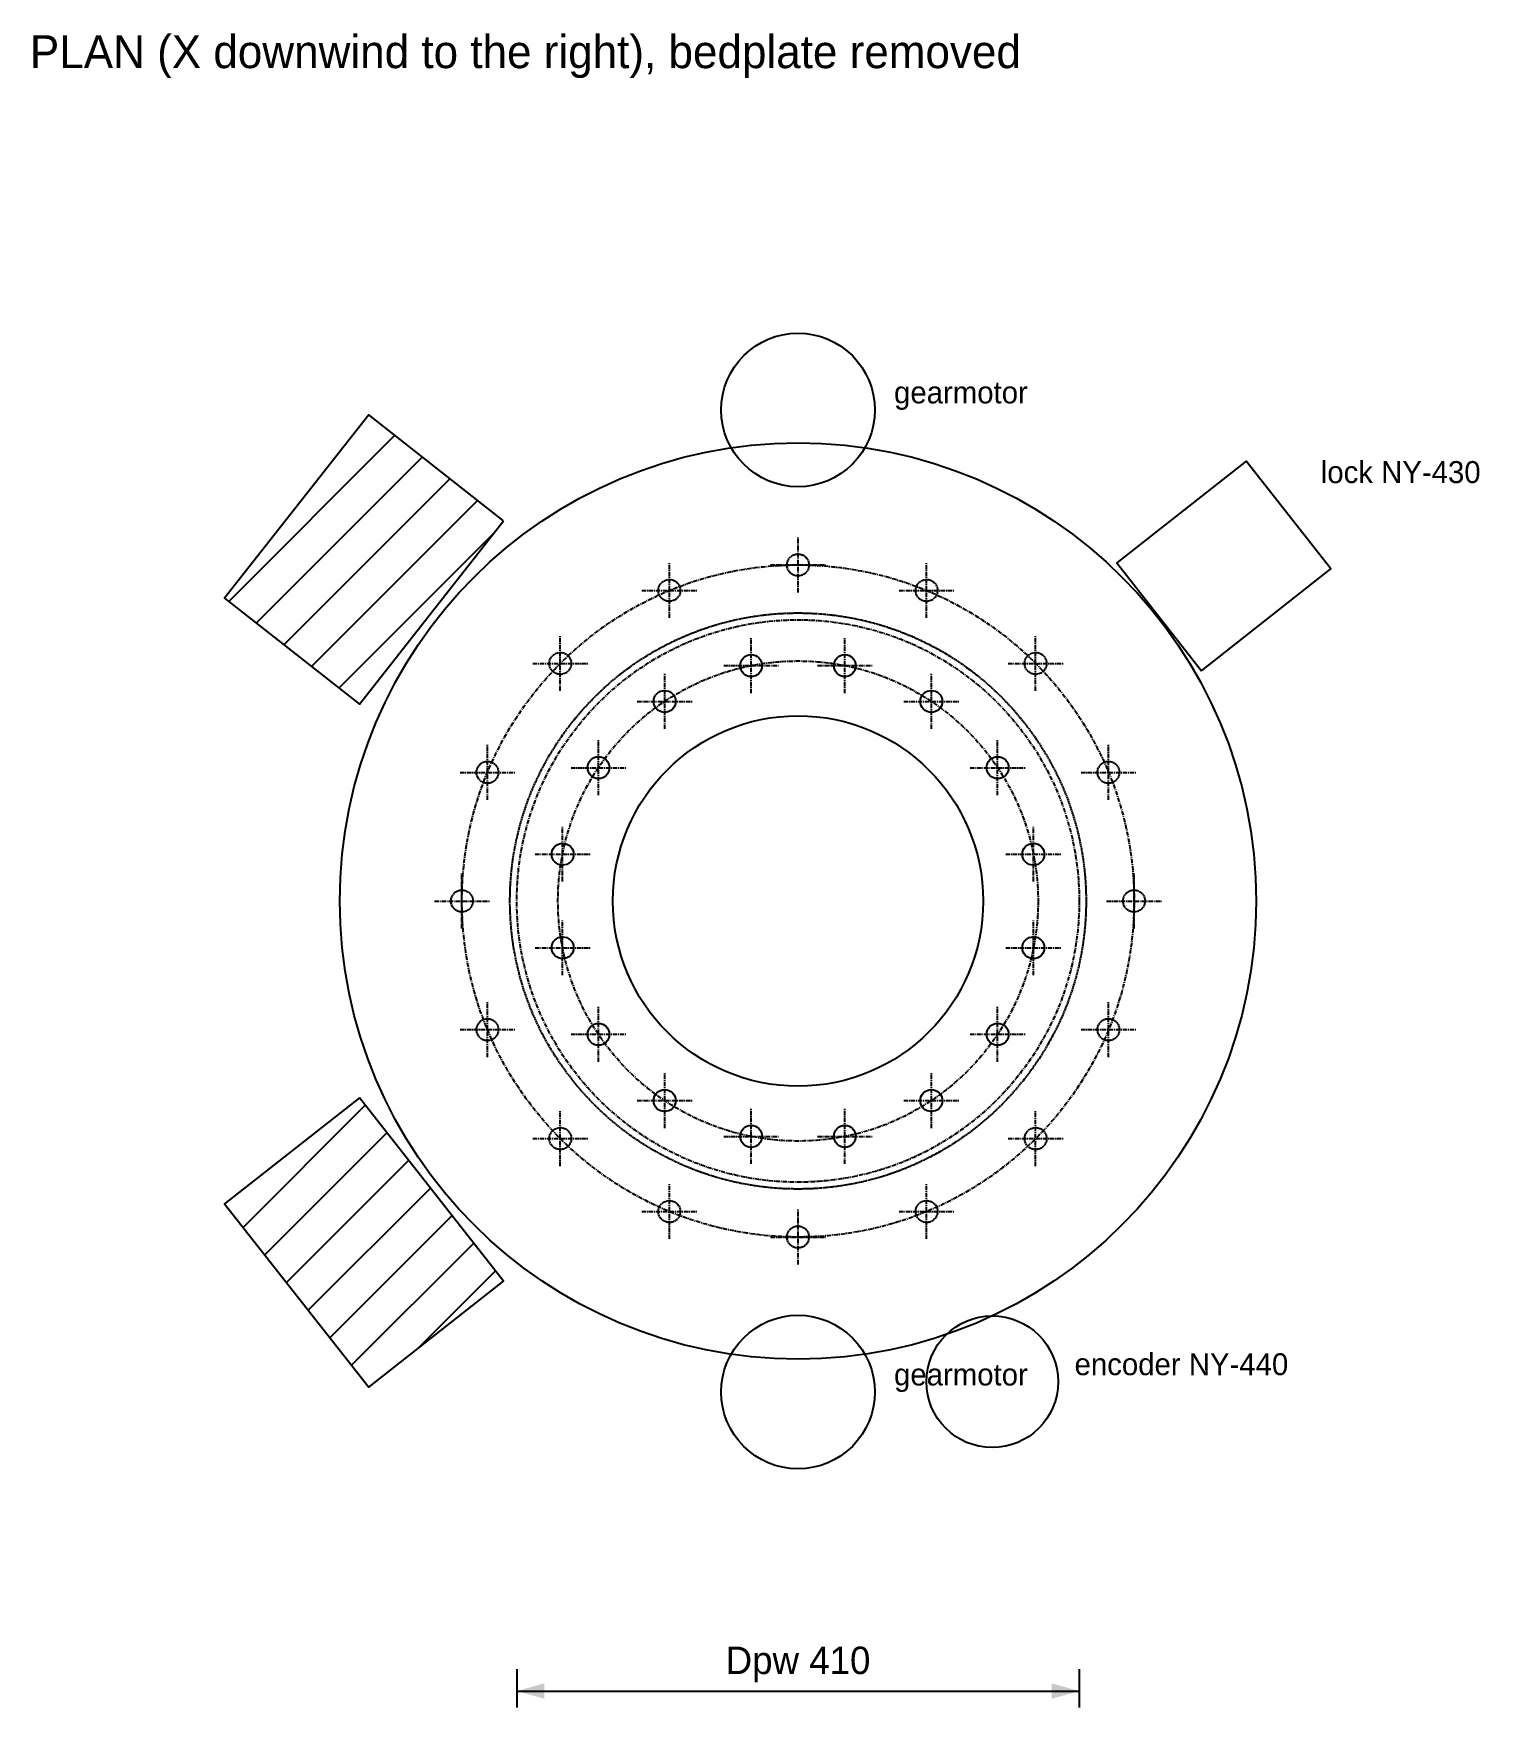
# Model space of a CAD drawing. Header units: millimetres. Extents: x -139 to 915, y -588 to 632.
import ezdxf
from ezdxf.enums import TextEntityAlignment as Align

# ---------------------------------------------------------------- set-up
doc = ezdxf.new("R2010")
doc.units = ezdxf.units.MM
doc.linetypes.add('CENTER', pattern=[5.08, 3.175, -0.635, 0.635, -0.635])
doc.linetypes.add('DASHED', pattern=[1.524, 1.27, -0.254])
for name, color, linetype in [('CENTER', 1, 'CENTER'), ('DIM', 3, 'Continuous'), ('HATCH', 9, 'Continuous'), ('HIDDEN', 8, 'DASHED'), ('OUTLINE', 7, 'Continuous'), ('TEXT', 3, 'Continuous')]:
    doc.layers.add(name, color=color, linetype=linetype)

msp = doc.modelspace()

# ---------------------------------------------------------------- hatches: boundary and pattern name
at = {"layer": 'DIM'}
for points in [[(213, -576), (233, -581.6), (233, -570.4)], [(623, -576), (603, -570.4), (603, -581.6)]]:
    msp.add_hatch(color=7, dxfattribs=at).paths.add_polyline_path(points)
at = {"layer": 'HATCH'}
h = msp.add_hatch(dxfattribs=at)
h.set_pattern_fill('ANSI31', scale=8)
h.paths.add_polyline_path([(203.4, 277.1), (105.1, 354.4), (0, 220.8), (98.2, 143.5)])
h = msp.add_hatch(dxfattribs=at)
h.set_pattern_fill('ANSI31', scale=8)
h.paths.add_polyline_path([(98.2, -143.5), (0, -220.8), (105.1, -354.4), (203.4, -277.1)])

# ---------------------------------------------------------------- linework, layer by layer
at = {"layer": 'CENTER'}
for p, q in [((418, 225), (418, 265)), ((324.2, 206.4), (324.2, 246.4)), ((398, 245), (438, 245)), ((511.7, 206.4), (511.7, 246.4)), ((304.2, 226.4), (344.2, 226.4)), ((491.7, 226.4), (531.7, 226.4)), ((244.7, 153.2), (244.7, 193.2)), ((383.8, 151.6), (383.8, 191.6)), ((452.1, 151.6), (452.1, 191.6)), ((591.2, 153.2), (591.2, 193.2)), ((224.7, 173.2), (264.7, 173.2)), ((363.8, 171.6), (403.8, 171.6)), ((432.1, 171.6), (472.1, 171.6)), ((571.2, 173.2), (611.2, 173.2)), ((320.8, 125.5), (320.8, 165.5)), ((515.2, 125.5), (515.2, 165.5)), ((300.8, 145.5), (340.8, 145.5)), ((495.2, 145.5), (535.2, 145.5)), ((191.6, 73.8), (191.6, 113.8)), ((272.5, 77.2), (272.5, 117.2)), ((563.5, 77.2), (563.5, 117.2)), ((644.3, 73.8), (644.3, 113.8)), ((171.6, 93.8), (211.6, 93.8)), ((252.5, 97.2), (292.5, 97.2)), ((543.5, 97.2), (583.5, 97.2)), ((624.3, 93.8), (664.3, 93.8)), ((246.4, 14.1), (246.4, 54.1)), ((589.6, 14.1), (589.6, 54.1)), ((226.4, 34.1), (266.4, 34.1)), ((569.6, 34.1), (609.6, 34.1)), ((173, -20), (173, 20)), ((663, -20), (663, 20)), ((153, 0), (193, 0)), ((643, 0), (683, 0)), ((246.4, -54.1), (246.4, -14.1)), ((589.6, -54.1), (589.6, -14.1)), ((226.4, -34.1), (266.4, -34.1)), ((569.6, -34.1), (609.6, -34.1)), ((191.6, -113.8), (191.6, -73.8)), ((272.5, -117.2), (272.5, -77.2)), ((563.5, -117.2), (563.5, -77.2)), ((644.3, -113.8), (644.3, -73.8)), ((171.6, -93.8), (211.6, -93.8)), ((252.5, -97.2), (292.5, -97.2)), ((543.5, -97.2), (583.5, -97.2)), ((624.3, -93.8), (664.3, -93.8)), ((320.8, -165.5), (320.8, -125.5)), ((515.2, -165.5), (515.2, -125.5)), ((300.8, -145.5), (340.8, -145.5)), ((495.2, -145.5), (535.2, -145.5)), ((244.7, -193.2), (244.7, -153.2)), ((383.8, -191.6), (383.8, -151.6)), ((452.1, -191.6), (452.1, -151.6)), ((591.2, -193.2), (591.2, -153.2)), ((224.7, -173.2), (264.7, -173.2)), ((363.8, -171.6), (403.8, -171.6)), ((432.1, -171.6), (472.1, -171.6)), ((571.2, -173.2), (611.2, -173.2)), ((324.2, -246.4), (324.2, -206.4)), ((511.7, -246.4), (511.7, -206.4)), ((304.2, -226.4), (344.2, -226.4)), ((418, -265), (418, -225)), ((491.7, -226.4), (531.7, -226.4)), ((398, -245), (438, -245))]:
    msp.add_line(p, q, dxfattribs=at)
for radius in [245, 205, 175]:
    msp.add_circle((418, 0), radius, dxfattribs=at)
at = {"layer": 'DIM'}
for p, q in [((213, -560), (213, -588)), ((623, -560), (623, -588)), ((213, -576), (623, -576))]:
    msp.add_line(p, q, dxfattribs=at)
at = {"layer": 'HIDDEN'}
for centre, radius in [((418, 245), 8), ((324.2, 226.4), 8), ((511.7, 226.4), 8), ((418, 0), 210), ((244.7, 173.2), 8), ((591.2, 173.2), 8), ((191.6, 93.8), 8), ((644.3, 93.8), 8), ((173, 0), 8), ((663, 0), 8), ((191.6, -93.8), 8), ((644.3, -93.8), 8), ((244.7, -173.2), 8), ((591.2, -173.2), 8), ((324.2, -226.4), 8), ((511.7, -226.4), 8), ((418, -245), 8)]:
    msp.add_circle(centre, radius, dxfattribs=at)
at = {"layer": 'OUTLINE'}
for points in [[(203.4, 277.1), (105.1, 354.4), (0, 220.8), (98.2, 143.5)], [(712.2, 167.9), (806.5, 242.1), (744.6, 320.7), (650.3, 246.5)], [(98.2, -143.5), (0, -220.8), (105.1, -354.4), (203.4, -277.1)]]:
    msp.add_lwpolyline(points, close=True, dxfattribs=at)
for centre, radius in [((418, 358), 56), ((418, 0), 334), ((383.8, 171.6), 8), ((452.1, 171.6), 8), ((320.8, 145.5), 8), ((515.2, 145.5), 8), ((418, 0), 135), ((272.5, 97.2), 8), ((563.5, 97.2), 8), ((246.4, 34.1), 8), ((589.6, 34.1), 8), ((246.4, -34.1), 8), ((589.6, -34.1), 8), ((272.5, -97.2), 8), ((563.5, -97.2), 8), ((320.8, -145.5), 8), ((515.2, -145.5), 8), ((383.8, -171.6), 8), ((452.1, -171.6), 8), ((418, -358), 56), ((559.6, -350.5), 48)]:
    msp.add_circle(centre, radius, dxfattribs=at)

# ---------------------------------------------------------------- texts
at = {"layer": 'DIM'}
msp.add_text('Dpw 410', height=20, dxfattribs=at).set_placement((418, -569.6), align=Align.BOTTOM_CENTER)
at = {"layer": 'TEXT'}
for s, height, p in [('PLAN (X downwind to the right), bedplate removed', 24, (-142, 600)), ('gearmotor', 16, (488, 358)), ('lock NY-430', 16, (799.1, 299.9)), ('encoder NY-440', 16, (619.6, -350.5)), ('gearmotor', 16, (488, -358))]:
    msp.add_text(s, height=height, dxfattribs=at).set_placement(p, align=Align.BOTTOM_LEFT)

doc.saveas('drawing.dxf')
